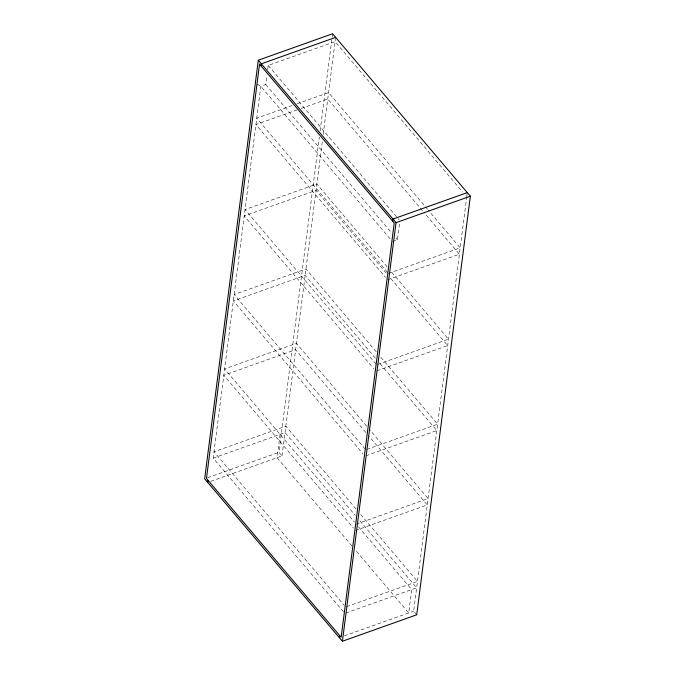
<?xml version="1.0" encoding="UTF-8"?>
<svg xmlns="http://www.w3.org/2000/svg" width="675" height="675" viewBox="0 0 675 675"><rect width="100%" height="100%" fill="white"/><g stroke="black" fill="none" stroke-linecap="round" stroke-linejoin="round"><path stroke-width="0.51" stroke-dasharray="3.38 2.53" d="M343.465 611.778L213.19 458.148L260.828 86.316L265.781 84.552L266.937 75.49M267.713 69.449L268.228 65.424L335.104 41.614L462.645 192.021M280.066 434.329L277.071 457.701L352.097 546.185M210.693 481.343L282.023 455.937L278.961 452.326L319.343 137.093M320.144 130.823L332.049 37.927M332.184 36.88L332.581 33.75M282.023 455.937L322.397 140.754M323.198 134.494L335.644 37.361M392.462 241.549L397.415 239.785L399.608 222.683M416.72 614.79L413.657 611.179L466.737 196.847L465.37 195.244M466.847 196.003L467.167 193.447M292.165 105.57L256.745 118.184L387.695 272.616M297.084 103.815L328.565 92.602L427.461 209.233M297.253 109.839L255.926 124.554L385.518 277.383M301.185 108.439L327.755 98.98L423.917 212.389M388.378 273.426L460.198 247.843L428.144 210.043M387.56 279.796L459.388 254.222L424.6 213.199M377.654 364.441L448.495 339.213L391.205 271.645M376.836 370.811L447.677 345.583L390.386 278.016M213.19 458.148L285.019 432.565L355.269 515.413M207.63 477.731L278.961 452.326M366.77 449.432L437.611 424.195L380.32 356.636M365.951 455.802L436.792 430.574L379.502 363.007M356.257 524.146L428.085 498.563L370.111 430.194M355.438 530.516L427.267 504.942L369.293 436.573M346.629 606.665L417.471 581.428L360.18 513.869M345.811 613.035L416.652 587.807L359.362 520.239M344.309 635.875L413.657 611.179M256.998 84.046L260.828 86.316L391.778 240.747M268.228 65.424L399.178 219.864M265.781 84.552L391.272 232.546M396.048 238.182L397.415 239.785M387.113 266.819L316.862 183.971L245.042 209.545L375.992 363.985M386.294 273.189L316.043 190.342L244.223 215.924L373.807 368.752M376.228 351.81L305.977 268.962L234.149 294.536L365.782 449.778M375.41 358.18L305.159 275.332L233.331 300.915L362.922 453.743M366.702 426.17L296.452 343.322L224.623 368.904L354.409 522.003M365.884 432.548L295.633 349.701L223.805 375.283L353.396 528.103M356.088 509.043L285.837 426.195L214.009 451.769L344.275 605.399M358.501 526.829L411.699 589.57L408.704 612.942L355.506 550.201"/><path stroke-width="1.01" d="M258.28 60.21L204.66 478.786L342.419 641.25L416.72 614.79L470.34 196.214L332.581 33.75L258.28 60.21L396.039 222.674L342.419 641.25M207.723 482.397L207.993 480.271M261.073 65.947L261.343 63.821L335.644 37.361M339.356 637.639L339.626 635.513M392.707 221.189L392.977 219.063L467.277 192.603M396.039 222.674L470.34 196.214M259.538 64.142L206.466 478.474L341.162 637.318L394.234 222.995L259.538 64.142"/></g></svg>
